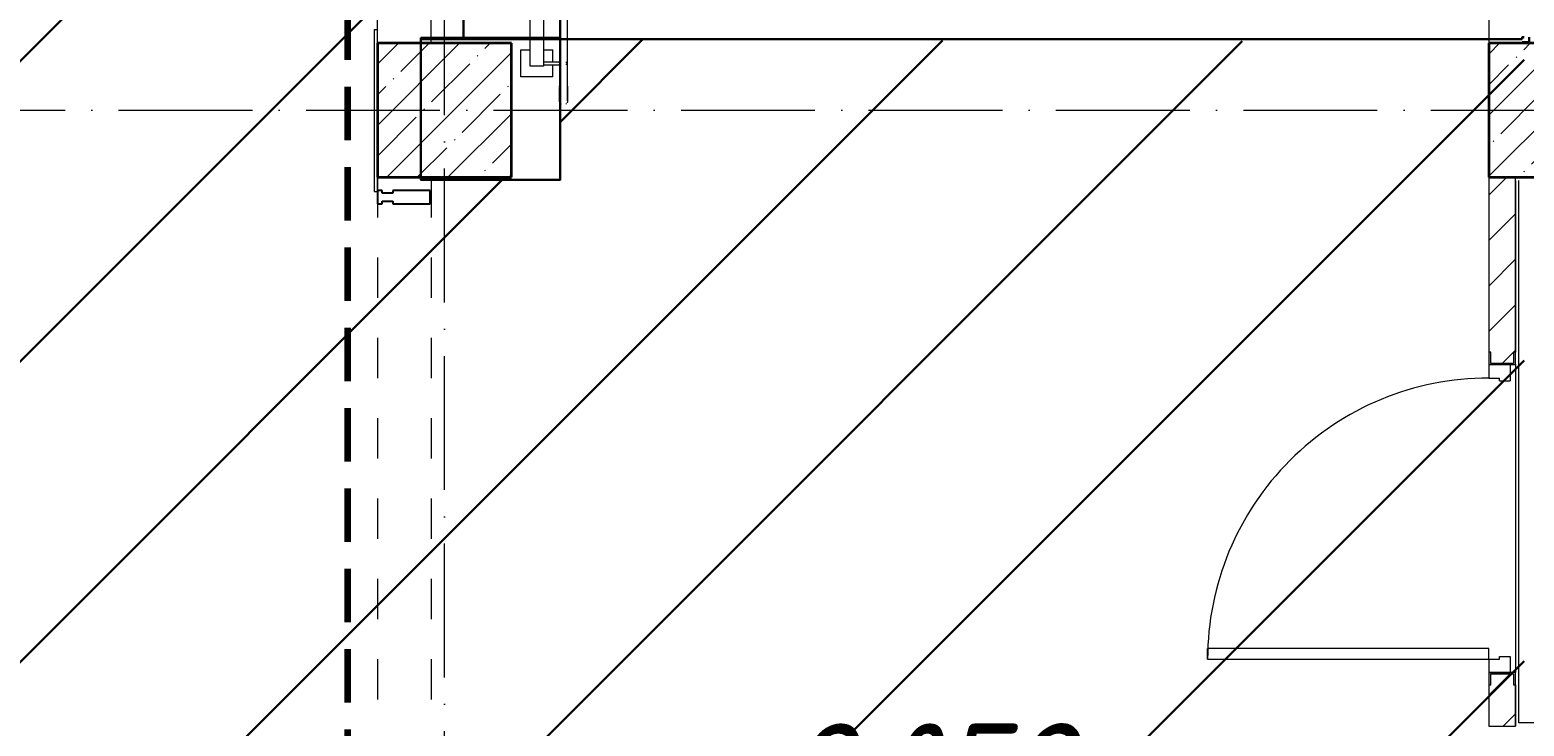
# Model space of a CAD drawing. Header units: millimetres. Extents: x -17017 to 628417, y -109036 to 199237.
# Drawn here: x 582 to 6162, y -92515 to -89915 of the extents above; entities that cross this region are included whole.
import ezdxf

# ---------------------------------------------------------------- set-up
doc = ezdxf.new("R2010")
doc.units = ezdxf.units.MM
for name, pattern in [('50_200_ШТРИХ_1Т_ш5_п1_п1_', [700, 500, -100, 0, -100]), ('Штрих короткий', [300, 150, -150]), ('Штриховая _2 мм - 1 мм_', [300, 200, -100])]:
    doc.linetypes.add(name, pattern=pattern)
for name, color, linetype, lineweight in [('0-1', 7, 'Continuous', 5), ('0-2', 7, 'Continuous', 9), ('Импосты витража-1', 7, 'Continuous', 25), ('Каркас_Импост', 7, 'Continuous', 13), ('Контуры', 7, 'Continuous', 9), ('Марки помещений', 7, 'Continuous', 9), ('Несущие колонны', 7, 'Continuous', 9), ('Несущие колонны-1', 7, 'Continuous', 35), ('Обобщенные модели', 7, 'Continuous', 9), ('Ограждение', 7, 'Continuous', 9), ('Оси-2', 7, '50_200_ШТРИХ_1Т_ш5_п1_п1_', 9), ('Открывание-1', 7, 'Continuous', 9), ('Панель', 7, 'Continuous', 13), ('Перемычка-1', 7, 'Штрих короткий', 9), ('Стены-1', 7, 'Continuous', 13), ('стяжа', 7, 'Continuous', 30), ('Штриховка разреза-1', 7, 'Continuous', 9)]:
    doc.layers.add(name, color=color, linetype=linetype, lineweight=lineweight)
doc.layers.add('СТ-1_1', color=7, linetype='Штриховая _2 мм - 1 мм_', lineweight=90, true_color=0x888888)
doc.layers.get('0-2').off()
doc.styles.add('ISOCPEUR_I_2', font='isocpeui.ttf', dxfattribs={"width": 0.85, "height": 2.3})

# ---------------------------------------------------------------- blocks, each defined once
blk = doc.blocks.new('ось2эт')
at = {"layer": 'Оси-2'}
for p, q in [((2129.9, -108435.9), (2129.9, -54635.1)), ((-12388.8, -90215.3), (18329.9, -90215.3))]:
    blk.add_line(p, q, dxfattribs=at)
blk = doc.blocks.new('Дверь_СКБ_1Ст_Внутренняя_ШЕР - СОШ_Д-20__Дв_1150x2100h_Пультовая_EIS60-36883294-АИ2_02_План отделки стен 2-го этажа _Часть 2_')
at = {"layer": 'Каркас_Импост'}
for p, q in [((-512.5, 50), (-562.5, 50)), ((-562.5, 50), (-562.5, -30)), ((-512.5, 50), (-512.5, 10)), ((-512.5, 10), (-502.5, 10)), ((-502.5, 10), (-502.5, -30)), ((527.5, 10), (537.5, 10)), ((527.5, 10), (527.5, -30)), ((587.5, 50), (537.5, 50)), ((537.5, 50), (537.5, 10)), ((587.5, 50), (587.5, -30)), ((-502.5, -30), (-562.5, -30)), ((587.5, -30), (527.5, -30))]:
    blk.add_line(p, q, dxfattribs=at)
at = {"layer": 'Открывание-1'}
blk.add_arc((-512.5, 50), 1050, 360, 90, dxfattribs=at)
at = {"layer": 'Панель'}
for p, q in [((-512.5, 1100), (-472.5, 1100)), ((-512.5, 1100), (-512.5, 50)), ((-472.5, 50), (-472.5, 1100)), ((-512.5, 50), (-472.5, 50))]:
    blk.add_line(p, q, dxfattribs=at)
blk = doc.blocks.new('BSC_Колонна _Прямоугольная - 500х700-V145-АИ2_02_План отделки стен 2-го этажа _Часть 2_')
at = {"layer": 'Несущие колонны'}
h = blk.add_hatch(dxfattribs=at)
h.set_pattern_fill('FP_145', color=256, style=0, pattern_type=2)
h.set_pattern_definition([(315, (-16000, 16450), (114.0493, 114.0493), []), (315, (-16000, 16335.95), (114.0493, 114.0493), [201.612, -40.322, 3.353, -36.97])])
h.paths.add_polyline_path([(-250, 350), (-250, -350), (250, -350), (250, 350), (201.6, 350)], flags=0)
at = {"layer": 'Несущие колонны-1'}
for p, q in [((250, 350), (-250, 350)), ((-250, 350), (-250, -350)), ((250, -350), (250, 350)), ((-250, -350), (250, -350))]:
    blk.add_line(p, q, dxfattribs=at)
blk = doc.blocks.new('Прямоугольный импост - Импост структурный с накладкой - 180мм-26944773-АИ2_02_План отделки стен 2-го этажа _Часть 2_')
at = {"layer": 'Импосты витража-1'}
for p, q in [((-25, 0), (-25, 17)), ((-25, 17), (25, 17)), ((-15, 0), (-25, 0)), ((-15, -40), (-15, 0)), ((25, 0), (15, 0)), ((15, 0), (15, -40)), ((25, 17), (25, 0)), ((-25, -180), (-25, -40)), ((-25, -40), (-15, -40)), ((15, -40), (25, -40)), ((25, -40), (25, -180)), ((25, -180), (-25, -180))]:
    blk.add_line(p, q, dxfattribs=at)
blk = doc.blocks.new('154_Стойка_СКБ_Швеллер - СМ-2180_100-28318692-АИ2_02_План отделки стен 2-го этажа _Часть 2_')
at = {"layer": 'Обобщенные модели'}
for p, q in [((171, 50), (125, 50)), ((125, 50), (125, -50)), ((129.5, 42.4), (171, 42.4)), ((129.5, -42.4), (129.5, 42.4)), ((171, 42.4), (171, 50)), ((125, -50), (171, -50)), ((171, -42.4), (129.5, -42.4)), ((171, -50), (171, -42.4))]:
    blk.add_line(p, q, dxfattribs=at)
blk = doc.blocks.new('Ограждение_СКБ_Подвал1 - 145_Ограждение_СКБ_Актовый-27248847-АИ2_02_План отделки стен 2-го этажа _Часть 2_')
at = {"layer": 'Ограждение'}
for p, q in [((-200, 25), (12160, 25)), ((12160, 25), (12160, -25)), ((12160, -25), (-200, -25))]:
    blk.add_line(p, q, dxfattribs=at)
blk = doc.blocks.new('О_Полоса_Трапеция прямоугольная_Прокат_ГОСТ 1032 - Крепежная пластина 2-V258-АИ2_02_План отделки стен 2-го этажа _Часть 2_')
at = {"layer": 'Ограждение'}
for p, q in [((0, 60), (0, 25)), ((100, 60), (0, 60)), ((100, -60), (100, 60)), ((0, -25), (0, -60)), ((45.2, -60), (0, -60)), ((100, -60), (54.8, -60))]:
    blk.add_line(p, q, dxfattribs=at)
blk = doc.blocks.new('О_Кронштейн_Форма Г_Круг_ГОСТ 25903 - О_Кронштейн_Форма Г_Круг_ГОСТ 2590-2006 2-33587490-АИ2_02_План отделки стен 2-го этажа _Часть 2_')
at = {"layer": 'Ограждение'}
for p, q in [((12627.5, 16180), (12570, 16180)), ((12570, 16170), (12627.5, 16170))]:
    blk.add_line(p, q, dxfattribs=at)
at = {"layer": 'Ограждение', "flags": 128}
for points in [[(12627.5, 16180), (12628.5, 16180), (12629.5, 16180)], [(12629.8, 16170), (12628.8, 16170), (12627.8, 16170), (12627.5, 16170)], [(12653.7, 16179.9), (12653.9, 16179.8), (12654.1, 16179.7), (12654.3, 16179.7), (12654.4, 16179.6), (12654.6, 16179.5), (12654.8, 16179.4), (12655, 16179.3), (12655.2, 16179.2), (12655.3, 16179.1), (12655.5, 16179), (12655.6, 16178.9), (12655.8, 16178.8), (12655.9, 16178.6), (12656.1, 16178.5), (12656.2, 16178.3), (12656.4, 16178.2), (12656.5, 16178), (12656.6, 16177.9), (12656.7, 16177.7), (12656.8, 16177.5), (12656.9, 16177.4), (12657, 16177.2), (12657.1, 16177), (12657.2, 16176.8), (12657.2, 16176.6), (12657.3, 16176.4), (12657.3, 16176.2), (12657.4, 16176), (12657.4, 16175.8), (12657.5, 16175.7), (12657.5, 16175.5), (12657.5, 16175.3), (12657.5, 16175.1), (12657.5, 16175)], [(12657.5, 16175), (12657.5, 16174.8), (12657.5, 16174.6), (12657.5, 16174.4), (12657.4, 16174.2), (12657.4, 16174), (12657.4, 16173.8), (12657.3, 16173.6), (12657.2, 16173.4), (12657.2, 16173.2), (12657.1, 16173.1), (12657, 16172.9), (12656.9, 16172.7), (12656.8, 16172.5), (12656.7, 16172.3), (12656.6, 16172.2), (12656.5, 16172), (12656.4, 16171.9), (12656.3, 16171.7), (12656.1, 16171.6), (12656, 16171.4), (12655.8, 16171.3), (12655.7, 16171.1), (12655.5, 16171), (12655.4, 16170.9), (12655.2, 16170.8), (12655, 16170.7), (12654.9, 16170.6), (12654.7, 16170.5), (12654.5, 16170.4), (12654.3, 16170.3), (12654.1, 16170.3), (12653.9, 16170.2), (12653.7, 16170.2)]]:
    blk.add_lwpolyline(points, dxfattribs=at)
blk = doc.blocks.new('О_Элемент поручня_Площадочный_Двухуровневый_ГОСТ 87322 - О_Элемент поручня_Площадочный_Двухуровневый_ГОСТ 8732-78-33684766-АИ2_02_План отделки стен 2-го этажа _Часть 2_')
at = {"layer": 'Ограждение'}
for p, q in [((310, 40), (0, 40)), ((0, 25), (0, 40)), ((0, 10), (0, 25)), ((0, 10), (310, 10)), ((312.8, 10), (310.6, 10))]:
    blk.add_line(p, q, dxfattribs=at)
at = {"layer": 'Ограждение', "flags": 128}
for points in [[(310, 40), (312.2, 40), (313.9, 40)], [(365, 40), (365, 40), (364.8, 40), (364.6, 40), (364.3, 40), (363.9, 40), (363.4, 40), (362.9, 40), (362.2, 40), (361.5, 40), (360.7, 40), (359.8, 40), (358.8, 40), (357.7, 40), (356.6, 40), (355.4, 40), (354.1, 40), (352.8, 40), (351.3, 40), (349.9, 40), (348.3, 40), (346.7, 40), (345, 40), (343.3, 40), (341.5, 40), (339.7, 40), (337.8, 40), (335.9, 40), (334, 40), (332, 40), (329.9, 40), (327.9, 40), (325.8, 40), (323.6, 40), (321.5, 40), (319.3, 40), (317.2, 40), (315, 40), (312.8, 40), (310.6, 40), (310, 40)], [(310, 10), (312.2, 10), (314.4, 10), (316.6, 10), (318.8, 10), (320.9, 10), (323.1, 10), (325.2, 10), (327.3, 10), (329.4, 10), (331.4, 10), (333.4, 10), (335.4, 10), (337.3, 10), (339.2, 10), (341.1, 10), (342.8, 10), (344.6, 10), (346.3, 10), (347.9, 10), (349.5, 10), (351, 10), (352.4, 10), (353.8, 10), (355.1, 10), (356.3, 10), (357.4, 10), (358.5, 10), (359.5, 10), (360.4, 10), (361.3, 10), (362, 10), (362.7, 10), (363.3, 10), (363.8, 10), (364.2, 10), (364.5, 10), (364.8, 10), (364.9, 10), (365, 10), (365, 10)], [(314.4, 40), (316.6, 40), (318.8, 40), (320.9, 40), (323.1, 40), (325.2, 40), (327.3, 40), (329.4, 40), (331.4, 40), (333.4, 40), (335.4, 40), (337.3, 40), (339.2, 40), (341.1, 40), (342.8, 40)], [(342.8, 10), (341.5, 10), (339.7, 10), (337.8, 10), (335.9, 10), (334, 10), (332, 10), (329.9, 10), (327.9, 10), (325.8, 10), (323.6, 10), (321.5, 10), (319.3, 10), (317.2, 10), (315, 10)], [(342.8, 40), (344.6, 40), (346.3, 40), (347.9, 40), (349.5, 40), (351, 40), (352.4, 40), (353.8, 40), (355.1, 40), (356.3, 40), (357.4, 40), (358.5, 40), (359.5, 40), (360.4, 40), (361.3, 40), (362, 40), (362.7, 40), (363.3, 40), (363.8, 40), (364.2, 40), (364.5, 40), (364.8, 40), (364.9, 40), (365, 40), (365, 40)], [(365, 10), (365, 10), (364.8, 10), (364.6, 10), (364.3, 10), (363.9, 10), (363.4, 10), (362.9, 10), (362.2, 10), (361.5, 10), (360.7, 10), (359.8, 10), (358.8, 10), (357.7, 10), (356.6, 10), (355.4, 10), (354.1, 10), (352.8, 10), (351.3, 10), (349.9, 10), (348.3, 10), (346.7, 10), (345, 10), (343.3, 10)], [(365, 40), (365.6, 40), (366.2, 40), (366.8, 39.9), (367.4, 39.8), (368, 39.7), (368.6, 39.6), (369.1, 39.4), (369.7, 39.2), (370.3, 39), (370.8, 38.8), (371.4, 38.6), (371.9, 38.3), (372.5, 38)], [(372.6, 12.1), (372.1, 11.8), (371.5, 11.5), (371, 11.2), (370.4, 11), (369.9, 10.8), (369.3, 10.6), (368.7, 10.5), (368.1, 10.3), (367.5, 10.2), (367, 10.1), (366.4, 10.1), (365.8, 10), (365.2, 10), (365, 10)], [(375.8, 35.5), (376.2, 35), (376.6, 34.6), (376.9, 34.1), (377.3, 33.6)], [(377.4, 16.5), (377, 16), (376.7, 15.6), (376.3, 15.1), (375.9, 14.7)]]:
    blk.add_lwpolyline(points, dxfattribs=at)
blk = doc.blocks.new('Проем_Дверь_Прямоугольный - 2800х2800h_витражные проемы-35237045-АИ2_02_План отделки стен 2-го этажа _Часть 2_')
at = {"layer": 'Перемычка-1'}
for p, q in [((1400, 100), (-1400, 100)), ((1400, -100), (-1400, -100))]:
    blk.add_line(p, q, dxfattribs=at)
blk = doc.blocks.new('Проем_Дверь_Прямоугольный - 3900х2800h_витражные проемы-35290576-АИ2_02_План отделки стен 2-го этажа _Часть 2_')
at = {"layer": 'Перемычка-1'}
for p, q in [((1950, 100), (-1950, 100)), ((1950, -100), (-1950, -100))]:
    blk.add_line(p, q, dxfattribs=at)
blk = doc.blocks.new('0125-Р-ОО-Ш2-АР-о_23_10_2024_rvt-1-АИ2_02_План отделки стен 2-го этажа _Часть 2_')
at = {"layer": 'Несущие колонны'}
h = blk.add_hatch(dxfattribs=at)
h.set_pattern_fill('FP_1', color=256, style=0, pattern_type=2)
h.set_pattern_definition([(45, (0, 0), (-114.0493, 114.0493), []), (45, (114.05, 0), (-114.0493, 114.0493), [201.612, -40.322, 3.353, -36.97])])
h.paths.add_polyline_path([(11950, 15750), (12450, 15750), (12450, 16250), (11950, 16250), (11950, 16201.6)], flags=0)
at = {"layer": 'Штриховка разреза-1'}
h = blk.add_hatch(dxfattribs=at)
h.set_pattern_fill('FP_3', color=256, style=0, pattern_type=2)
h.set_pattern_definition([(45, (0, 0), (-84.8528, 84.8528), [])])
h.paths.add_polyline_path([(16200, 13700), (16200, 13854), (16192.4, 13854), (16192.4, 13895.5), (16107.6, 13895.5), (16107.6, 13854), (16100, 13854), (16100, 13700), (16192.4, 13700)], flags=0)
h.paths.add_polyline_path([(16107.6, 15054.5), (16192.4, 15054.5), (16193.4, 15096), (16200, 15096), (16200, 15750), (16100, 15750), (16100, 15096), (16107.6, 15096)], flags=0)
at = {"layer": 'Контуры'}
blk.add_line((16100, 16850), (16100, 16250), dxfattribs=at)
at = {"layer": 'Несущие колонны-1'}
for p, q in [((12450, 16250), (11950, 16250)), ((11950, 16250), (11950, 15750)), ((12450, 15750), (12450, 16250)), ((11950, 15750), (12450, 15750))]:
    blk.add_line(p, q, dxfattribs=at)
at = {"layer": 'Стены-1'}
for p, q in [((16100, 15750), (16100, 15096)), ((16200, 15096), (16200, 15750)), ((16100, 13854), (16100, 13700)), ((16200, 13700), (16200, 13854)), ((16100, 13700), (16200, 13700))]:
    blk.add_line(p, q, dxfattribs=at)
at = {"layer": '0-2'}
for name, p, rotation in [('Ограждение_СКБ_Подвал1 - 145_Ограждение_СКБ_Актовый-27248847-АИ2_02_План отделки стен 2-го этажа _Часть 2_', (12545, 28325), 269.9999999999989), ('Проем_Дверь_Прямоугольный - 2800х2800h_витражные проемы-35237045-АИ2_02_План отделки стен 2-го этажа _Часть 2_', (12050, 17650), 269.9999999999999), ('О_Элемент поручня_Площадочный_Двухуровневый_ГОСТ 87322 - О_Элемент поручня_Площадочный_Двухуровневый_ГОСТ 8732-78-33684766-АИ2_02_План отделки стен 2-го этажа _Часть 2_', (12619.8, 16400), 270.0000000000002), ('BSC_Колонна _Прямоугольная - 500х700-V145-АИ2_02_План отделки стен 2-го этажа _Часть 2_', (16450, 16000), 89.9999999999999), ('Проем_Дверь_Прямоугольный - 3900х2800h_витражные проемы-35290576-АИ2_02_План отделки стен 2-го этажа _Часть 2_', (12050, 13800), 89.99999999999993), ('154_Стойка_СКБ_Швеллер - СМ-2180_100-28318692-АИ2_02_План отделки стен 2-го этажа _Часть 2_', (16150, 14925), 89.99999999999993), ('Дверь_СКБ_1Ст_Внутренняя_ШЕР - СОШ_Д-20__Дв_1150x2100h_Пультовая_EIS60-36883294-АИ2_02_План отделки стен 2-го этажа _Часть 2_', (16150, 14462.5), 89.99999999999993), ('154_Стойка_СКБ_Швеллер - СМ-2180_100-28318692-АИ2_02_План отделки стен 2-го этажа _Часть 2_', (16150, 14025), 269.9999999999999)]:
    blk.add_blockref(name, p, dxfattribs=dict(at, rotation=rotation))
at = {"layer": '0-2', "extrusion": (0, 0, -1)}
for name, p, rotation in [('О_Полоса_Трапеция прямоугольная_Прокат_ГОСТ 1032 - Крепежная пластина 2-V258-АИ2_02_План отделки стен 2-го этажа _Часть 2_', (-12545, 16225), 270.0000000000011), ('Прямоугольный импост - Импост структурный с накладкой - 180мм-26944773-АИ2_02_План отделки стен 2-го этажа _Часть 2_', (-11967, 15675), 270.0000000000007)]:
    blk.add_blockref(name, p, dxfattribs=dict(at, rotation=rotation))
at = {"layer": '0-2'}
blk.add_blockref('О_Кронштейн_Форма Г_Круг_ГОСТ 25903 - О_Кронштейн_Форма Г_Круг_ГОСТ 2590-2006 2-33587490-АИ2_02_План отделки стен 2-го этажа _Часть 2_', (0, 0), dxfattribs=at)
blk = doc.blocks.new('2ч2эт')
at = {"layer": 'СТ-1_1'}
blk.add_line((1767.9, -86227.3), (1767.9, -94847.3), dxfattribs=at)
at = {"layer": 'Стены-1'}
for p, q in [((1879.9, -89915.3), (1867.9, -89915.3)), ((1867.9, -89915.3), (1867.9, -90518.3)), ((1879.9, -90518.3), (1879.9, -89915.3)), ((6129.9, -90477.3), (6129.9, -91119.3)), ((6141.9, -92503.3), (6141.9, -90477.3)), ((1867.9, -90518.3), (1879.9, -90518.3)), ((6129.9, -91165.3), (6129.9, -92315.3)), ((6129.9, -92361.3), (6129.9, -92515.3)), ((9691.9, -92503.3), (6141.9, -92503.3))]:
    blk.add_line(p, q, dxfattribs=at)
at = {"layer": 'стяжа'}
for points in [[(2042, -89945.4), (2562, -89945.4), (2562, -87175.4), (2042, -87175.4)], [(2201, -89950.4), (2201, -87175.4)], [(2042, -89945.4), (2042, -90475.4)], [(2562, -89945.4), (2042, -89945.4)], [(2562, -89950.4), (2562, -90475.4), (2042, -90475.4), (2042, -89950.4)], [(2562, -89950.4), (2042, -89950.4)], [(2562, -89945.4), (2562, -90475.4)], [(2562, -90475.4), (2562, -89950.4), (6154.9, -89950.4)], [(6154.9, -89960.6), (6180.5, -89960.6), (6180.5, -89942.3)], [(6162, -89942.3), (6154.9, -89942.3), (6154.9, -89950.4)]]:
    blk.add_lwpolyline(points, dxfattribs=at)
at = {"layer": '0-1'}
blk.add_blockref('0125-Р-ОО-Ш2-АР-о_23_10_2024_rvt-1-АИ2_02_План отделки стен 2-го этажа _Часть 2_', (-10070.1, -106215.3), dxfattribs=at)
at = {"layer": 'Марки помещений', "color": 3, "insert": (3402.6, -92505.2), "char_height": 400, "width": 767.079, "attachment_point": 1, "style": 'ISOCPEUR_I_2'}
blk.add_mtext('2.058', dxfattribs=at)

msp = doc.modelspace()

# ---------------------------------------------------------------- hatches: boundary and pattern name
at = {"layer": 'стяжа'}
h = msp.add_hatch(dxfattribs=at)
h.set_pattern_fill('ANSI31', color=5, scale=250)
h.set_pattern_definition([(45, (4472.5, -59163.1), (-561.266, 561.266), [])])
h.paths.add_polyline_path([(13742, -89400.5), (12812, -89400.5), (6162, -89400.5), (6162, -89950.4), (12812, -89960.5), (12812, -94460.5), (13012, -94460.5), (13012, -94955.3), (15112, -94955.3), (15112, -94443.1), (15322, -94443.1), (15322, -94230.5), (15762, -94230.5), (15762, -90460.5), (15322, -90460.5), (15322, -89960.5), (13742, -89960.5)])
h.paths.add_polyline_path([(15592, -66215.3), (15192, -66215.3), (15192, -65695.3), (15592, -65695.3), (15592, -63285.3), (15464.5, -63285.3), (15464.5, -62800.4), (15592, -62800.4), (15592, -60875.3), (15362, -60875.3), (15362, -60625.3), (12222, -60625.3), (12222, -61275.3), (9132, -61275.3), (9132, -60575.3), (8692, -60575.3), (8692, -60325.3), (9912, -60325.3), (9912, -58904.6), (9862, -58904.6), (9862, -58299.1), (9912, -58299.1), (9912, -56925.3), (6812, -56925.3), (6812, -57175.3), (6312, -57175.3), (6062, -57175.3), (6062, -56925.3), (2562, -56925.3), (2562, -57345.3), (2042, -57345.3), (2042, -56925.3), (-2138, -56925.3), (-2138, -58005.3), (-2388, -58005.3), (-2388, -57961), (-2788, -57961), (-2788, -56925.3), (-9668, -56925.3), (-9668, -57165.3), (-9778, -57165.3), (-9778, -57376.1), (-9888, -57376.1), (-9888, -60155.3), (-9638, -60155.3), (-9638, -60655.3), (-9888, -60655.3), (-9888, -62707.2), (-9738, -62707.2), (-9738, -63240.1), (-9888, -63240.1), (-9888, -65675.3), (-9598, -65675.3), (-9598, -65925.3), (-2888, -65925.3), (-2888, -63325.3), (-2388, -63325.3), (-2388, -61148.8), (-2758, -61148.8), (-2758, -59948.8), (-2388, -59948.8), (-2388, -59705.3), (-2138, -59705.3), (-2138, -72625.3), (-2388, -72625.3), (-2388, -72225.3), (-2788, -72225.3), (-2788, -70635.3), (-2388, -70635.3), (-2388, -69135.3), (-2788, -69135.3), (-2928.7, -69135.3), (-2928.7, -66175.1), (-9833, -66175.1), (-9833, -66315.1), (-9973, -66315.1), (-9973, -68675.1), (-9723, -68675.1), (-9723, -69175.1), (-9833, -69175.1), (-9833, -69315.1), (-9973, -69315.1), (-9973, -71540.3), (-9833, -71540.3), (-9833, -71675.1), (-9723, -71675.1), (-9723, -72175.1), (-9973, -72175.1), (-9973, -77655.1), (-9723, -77655.1), (-9723, -78155.1), (-9738, -78155.1), (-9738, -78390.1), (-9973, -78390.1), (-9973, -80457.8), (-9755.8, -80457.8), (-9755.8, -80675.1), (-9723, -80675.1), (-9723, -81175.1), (-9787.7, -81175.1), (-9787.7, -81360.3), (-9973, -81360.3), (-9973, -86532.6), (-9750.6, -86532.6), (-9750.6, -86755.1), (-9723, -86755.1), (-9723, -87255.1), (-9838.3, -87255.1), (-9838.3, -87389.8), (-9973, -87389.8), (-9973, -89355.1), (-9686, -89355.1), (-9686, -89495.1), (-9973, -89495.1), (-9973, -89703.9), (-9853.5, -89703.9), (-9853.5, -89945.4), (-9723, -89945.4), (-9723, -90445.4), (-9973, -90445.4), (-9973, -94375.1), (-9723, -94375.1), (-9723, -94625.1), (-7673, -94625.1), (-7673, -94145.1), (-3003, -94145.1), (-3003, -92615.1), (-2388, -92615.1), (-2388, -91955.4), (-2138, -91955.4), (-2138, -94925.3), (2042, -94925.3), (2042, -94365.3), (2562, -94365.3), (2562, -94625.3), (5572, -94625.3), (5572, -94285.3), (6162, -94285.3), (6162, -92315.3), (6162, -91180.3), (6162, -89960.6), (6154.9, -89960.6), (2562, -89950.4), (2562, -90475.4), (2042, -90475.4), (2042, -89950.4), (2042, -89945.4), (2201, -89945.4), (2201, -87175.4), (2042, -87175.4), (2042, -85985.4), (1200.5, -85985.4), (1200.5, -77695.3), (2042, -77695.3), (2178.2, -77695.3), (2178.2, -72220.3), (2042, -72220.3), (2042, -71695.3), (2042, -71690.3), (2562, -71690.3), (2562, -71882.4), (5852, -71882.4), (5852, -71690.3), (5852, -71421.7), (6562, -71421.7), (6562, -71285.3), (7012, -71285.3), (7012, -71695.3), (15592, -71695.3)])
h.paths.add_polyline_path([(7012, -69615.3), (6562, -69615.3), (6562, -69446.8), (6102, -69446.8), (6102, -63155.3), (6562, -63155.3), (6562, -58775.3), (6812, -58775.3), (6812, -60325.3), (7112, -60325.3), (7112, -60575.3), (7112, -60825.3), (7112, -62175.3), (6812, -62175.3), (6812, -63055.3), (7012, -63055.3)], flags=16)
h.paths.add_polyline_path([(2562, -66200.3), (2042, -66200.3), (2042, -65675.3), (2042, -65670.3), (2562, -65670.3)], flags=16)
h.paths.add_polyline_path([(-2138, -74325.3), (-2138, -84740.1), (-2388, -84740.1), (-2388, -84500.1), (-2798, -84500.1), (-2798, -84000.1), (-2388, -84000.1), (-2388, -82235.1), (-2968, -82235.1), (-2968, -80395.1), (-2388, -80395.1), (-2388, -78605.3), (-2918, -78605.3), (-2918, -74465.3), (-2388, -74465.3), (-2388, -74325.3)], flags=16)
h.paths.add_polyline_path([(2562, -60695.3), (2042, -60695.3), (2042, -60170.3), (2562, -60170.3)], flags=16)
h.paths.add_polyline_path([(-2138, -86440.1), (-2138, -86640.1), (-2138, -90775.4), (-2388, -90775.4), (-2388, -90475.4), (-2658, -90475.4), (-2758, -90475.4), (-2758, -89495.1), (-8616, -89495.1), (-8616, -89355.1), (-3003, -89355.1), (-3003, -87055.1), (-2703, -87055.1), (-2703, -86640.1), (-2388, -86640.1), (-2388, -86440.1)], flags=16)
h.paths.add_polyline_path([(-2138, -89950.4), (-2658, -89950.4), (-2658, -89945.4), (-2138, -89945.4)], flags=0)

# ---------------------------------------------------------------- block references
for name in ['ось2эт', '2ч2эт']:
    msp.add_blockref(name, (0, 0), dxfattribs=at)

doc.saveas('drawing.dxf')
